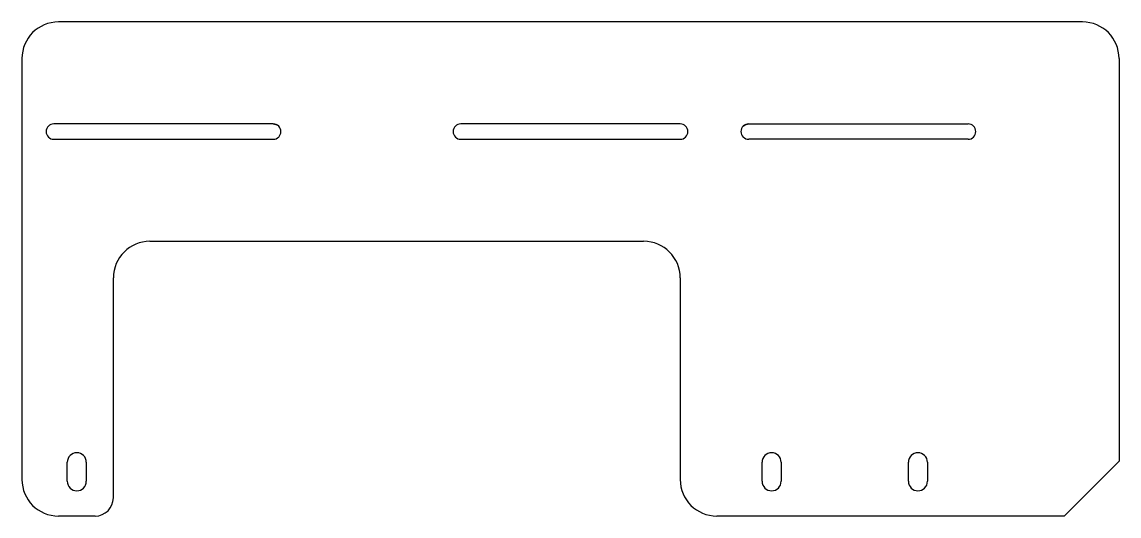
# Model space of a CAD drawing. Header units: millimetres. Extents: x 0 to 300, y -25 to 110.
import ezdxf

# ---------------------------------------------------------------- set-up
doc = ezdxf.new("R2010")
doc.units = ezdxf.units.MM

msp = doc.modelspace()

# ---------------------------------------------------------------- linework, layer by layer
at = {"color": 7, "linetype": 'Continuous', "lineweight": 25}
for p, q in [((290, 110), (10, 110)), ((0, 100), (0, -15.15)), ((300, 100), (300, -10.15)), ((68.72, 82.1), (8.72, 82.1)), ((180, 82.1), (120, 82.1)), ((198.72, 82.1), (258.72, 82.1)), ((8.72, 77.9), (68.72, 77.9)), ((120, 77.9), (180, 77.9)), ((258.72, 77.9), (198.72, 77.9)), ((35, 50), (170, 50)), ((25, -20.15), (25, 40)), ((180, 40), (180, -15.15)), ((12.4, -15.65), (12.4, -10.45)), ((17.6, -10.45), (17.6, -15.65)), ((202.4, -15.65), (202.4, -10.45)), ((207.6, -10.45), (207.6, -15.65)), ((242.4, -15.65), (242.4, -10.45)), ((247.6, -10.45), (247.6, -15.65)), ((285, -25.15), (300, -10.15)), ((20, -25.15), (10, -25.15)), ((285, -25.15), (190, -25.15))]:
    msp.add_line(p, q, dxfattribs=at)
at = {"color": 7, "linetype": 'Continuous', "lineweight": 25, "flags": 128}
for points in [[(68.72, 82.1), (69.44, 81.97), (69.65, 81.88)], [(197.38, 81.62), (198, 81.97), (198.72, 82.1)]]:
    msp.add_lwpolyline(points, dxfattribs=at)
at = {"color": 7, "linetype": 'Continuous', "lineweight": 25}
for centre, radius, start, end in [((10, 100), 10, 90, 180), ((290, 100), 10, 0, 90), ((8.72, 80), 2.1, 90, 270), ((68.72, 80), 2.1, 270, 90), ((120, 80), 2.1, 90, 270), ((180, 80), 2.1, 270, 90), ((198.72, 80), 2.1, 90, 270), ((258.72, 80), 2.1, 270, 90), ((35, 40), 10, 90, 180), ((170, 40), 10, 0, 90), ((15, -10.45), 2.6, 0, 180), ((205, -10.45), 2.6, 360, 180), ((245, -10.45), 2.6, 0, 180), ((10, -15.15), 10, 180, 270), ((15, -15.65), 2.6, 180, 0), ((190, -15.15), 10, 180, 270), ((205, -15.65), 2.6, 180, 0), ((245, -15.65), 2.6, 180, 0), ((20, -20.15), 5, 270, 0)]:
    msp.add_arc(centre, radius, start, end, dxfattribs=at)

doc.saveas('drawing.dxf')
